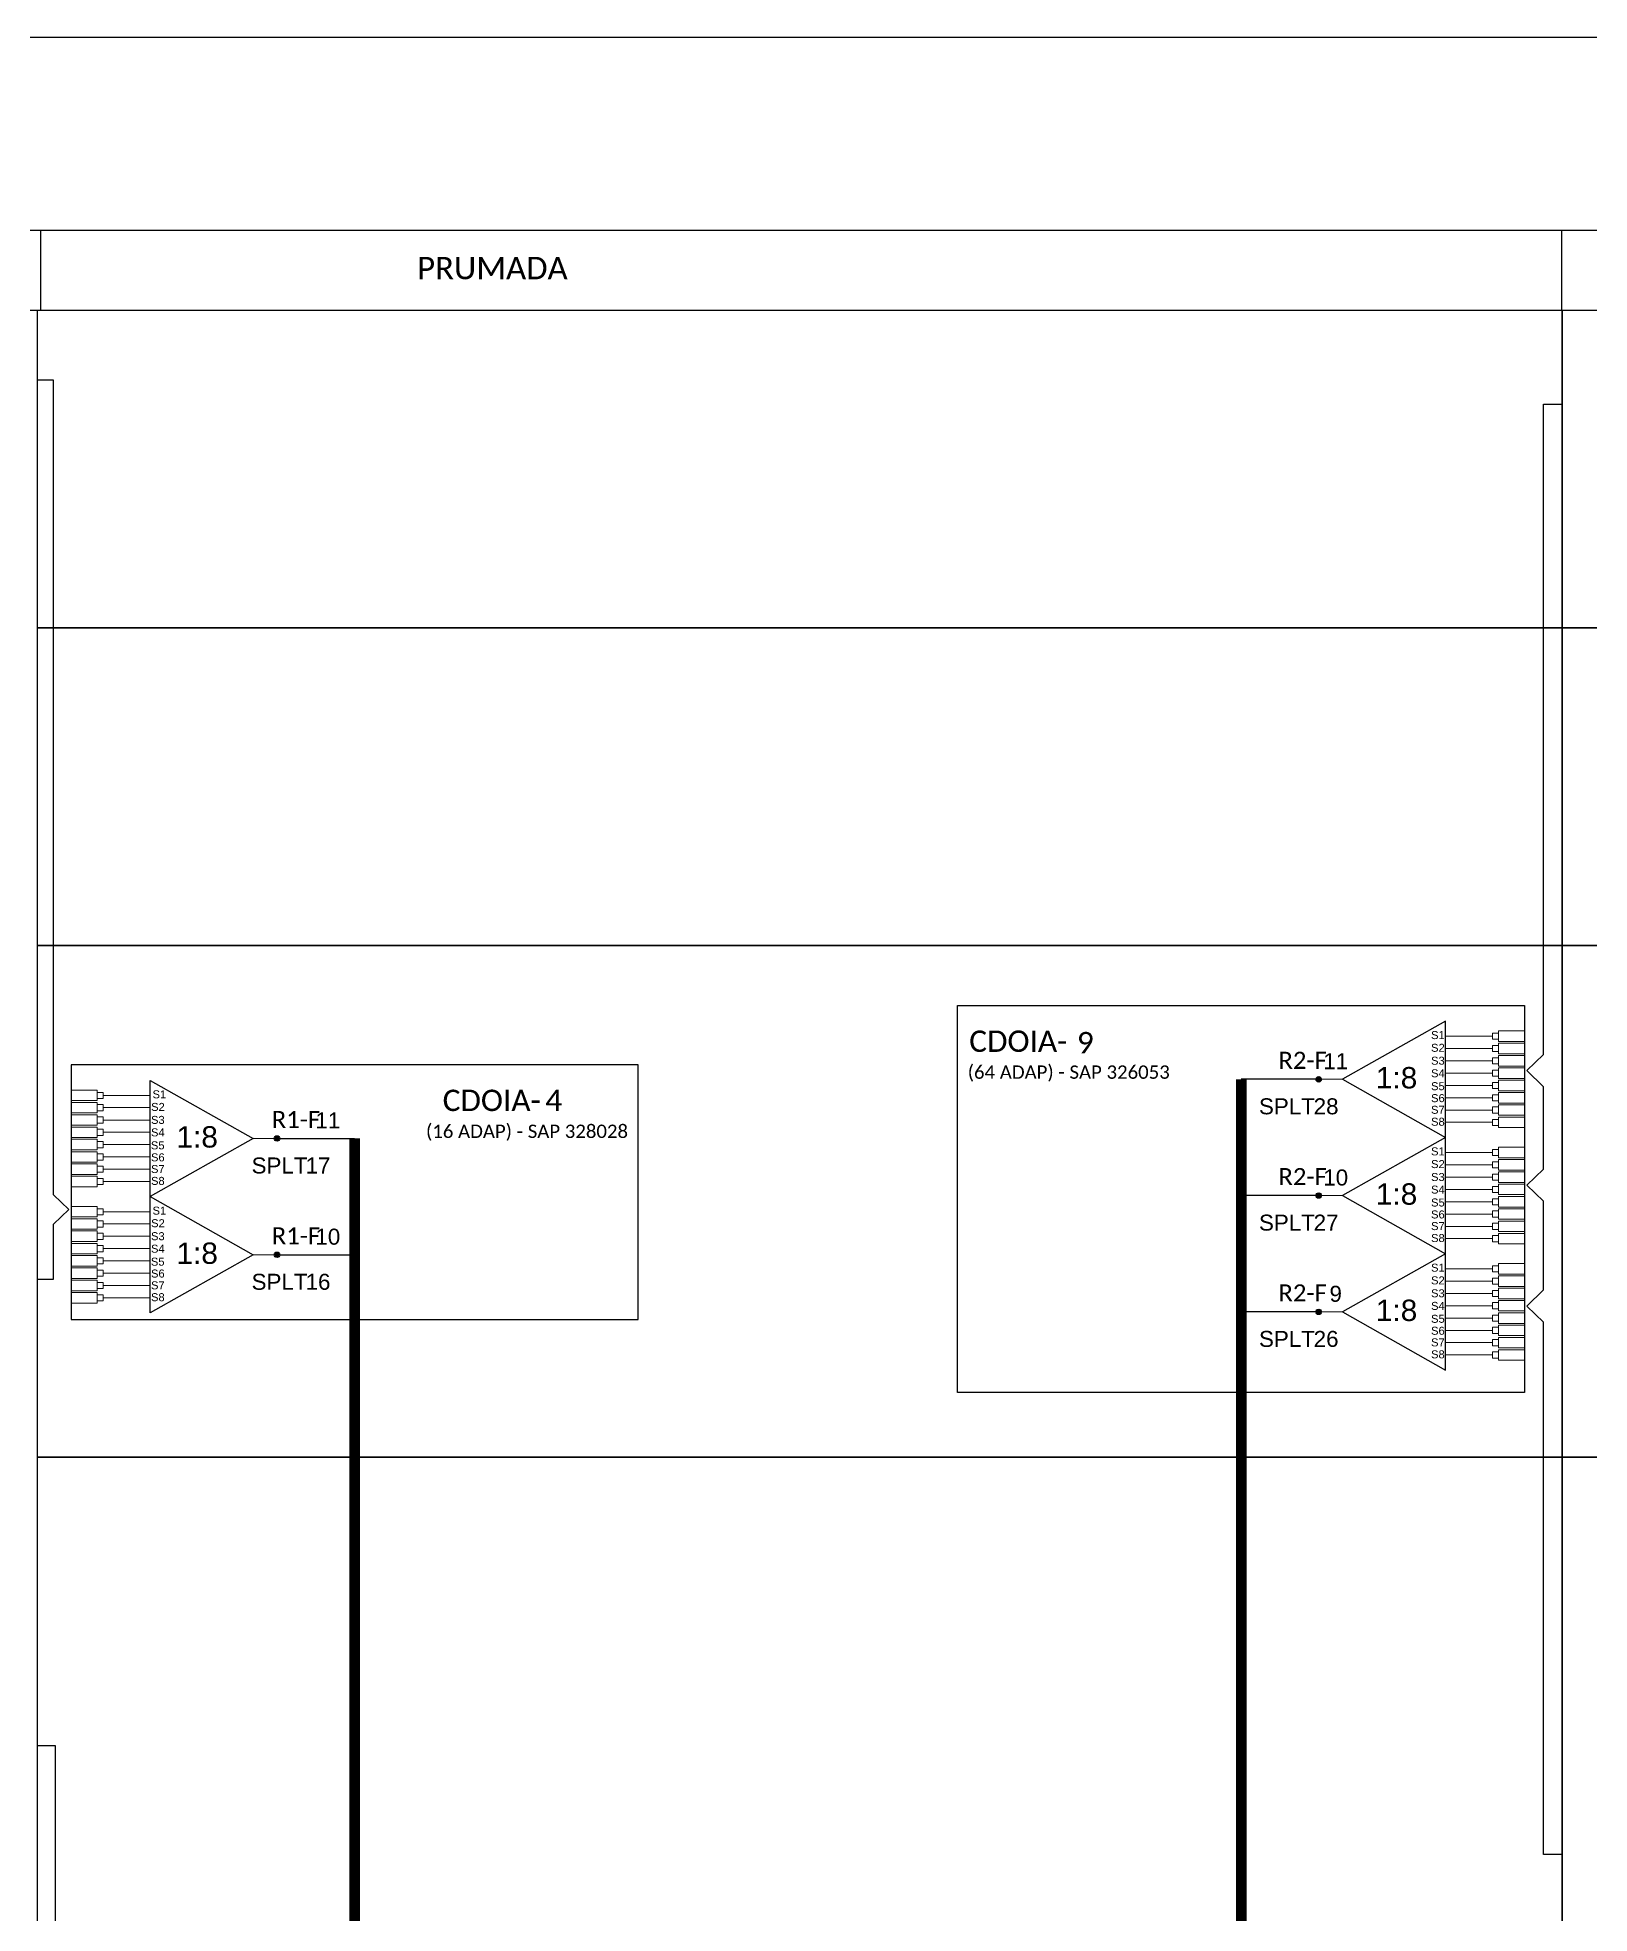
# Model space of a CAD drawing. Extents: x -89 to 2605, y 705 to 1299.
# Drawn here: x 1028 to 1156, y 1144.3 to 1299 of the extents above; entities that cross this region are included whole.
import ezdxf
from ezdxf.enums import TextEntityAlignment as Align

# ---------------------------------------------------------------- set-up
doc = ezdxf.new("R2010")
doc.units = 0
doc.styles.add('ARIAL', font='arial.ttf')
doc.styles.add('WMF-Calibri0', font='calibri.ttf')

# ---------------------------------------------------------------- blocks, each defined once
blk = doc.blocks.new('SPLT_1-8_SC-APC')
at = {"color": 1}
blk.add_lwpolyline([(-7.37, -2.1), (-17.04, -7.55), (-7.37, -13), (-7.37, -2.1)], dxfattribs=at)
at = {"color": 3, "lineweight": 0}
for points in [[(-2.99, -3.51), (-7.37, -3.51)], [(-2.41, -3.02), (-2.41, -4)], [(-2.41, -3.02), (0, -3.02)], [(-7.37, -4.66), (-2.99, -4.66)], [(-2.41, -4), (0, -4)], [(-2.41, -4.17), (-2.41, -5.16)], [(-2.41, -4.17), (0, -4.17)], [(-2.41, -5.16), (0, -5.16)], [(-7.37, -5.82), (-2.99, -5.82)], [(-7.37, -6.97), (-2.99, -6.97)], [(-2.41, -5.32), (-2.41, -6.31)], [(-2.41, -5.32), (0, -5.32)], [(-2.41, -6.31), (0, -6.31)], [(-2.41, -6.48), (-2.41, -7.46)], [(-2.41, -6.48), (0, -6.48)], [(-7.37, -8.12), (-2.99, -8.12)], [(-2.41, -7.46), (0, -7.46)], [(-2.41, -7.63), (-2.41, -8.62)], [(-2.41, -7.63), (0, -7.63)], [(-2.41, -8.62), (0, -8.62)], [(-2.41, -8.78), (-2.41, -9.77)], [(-2.41, -8.78), (0, -8.78)], [(-7.37, -9.28), (-2.99, -9.28)], [(-7.37, -10.43), (-2.99, -10.43)], [(-2.41, -9.77), (0, -9.77)], [(-2.41, -9.94), (-2.41, -10.92)], [(-2.41, -9.94), (0, -9.94)], [(-7.37, -11.58), (-2.99, -11.58)], [(-2.41, -10.92), (0, -10.92)], [(-2.41, -11.09), (-2.41, -12.08)], [(-2.41, -11.09), (0, -11.09)], [(-2.41, -12.08), (0, -12.08)]]:
    blk.add_lwpolyline(points, dxfattribs=at)
for points in [[(-2.99, -3.22), (-2.41, -3.22), (-2.41, -3.8), (-2.99, -3.8)], [(-2.99, -4.38), (-2.41, -4.38), (-2.41, -4.95), (-2.99, -4.95)], [(-2.99, -5.53), (-2.41, -5.53), (-2.41, -6.1), (-2.99, -6.1)], [(-2.99, -6.68), (-2.41, -6.68), (-2.41, -7.26), (-2.99, -7.26)], [(-2.99, -7.84), (-2.41, -7.84), (-2.41, -8.41), (-2.99, -8.41)], [(-2.99, -8.99), (-2.41, -8.99), (-2.41, -9.56), (-2.99, -9.56)], [(-2.99, -10.14), (-2.41, -10.14), (-2.41, -10.72), (-2.99, -10.72)], [(-2.99, -11.3), (-2.41, -11.3), (-2.41, -11.87), (-2.99, -11.87)]]:
    blk.add_lwpolyline(points, close=True, dxfattribs=at)
at = {"color": 1, "lineweight": 0}
blk.add_lwpolyline([(-17.04, -7.55), (-19.26, -7.55)], dxfattribs=at)
at = {"color": 1, "style": 'ARIAL'}
for s, height, p in [('S1', 0.75, (-8.74, -3.78)), ('S2', 0.75, (-8.74, -4.97)), ('1:8', 2, (-13.91, -8.4)), ('S3', 0.75, (-8.74, -6.18)), ('S4', 0.75, (-8.74, -7.36)), ('S5', 0.75, (-8.74, -8.57)), ('S6', 0.75, (-8.74, -9.69)), ('S7', 0.75, (-8.74, -10.78)), ('S8', 0.75, (-8.74, -11.9))]:
    blk.add_text(s, height=height, dxfattribs=at).set_placement(p)

msp = doc.modelspace()

# ---------------------------------------------------------------- hatches: boundary and pattern name
h = msp.add_hatch(color=3)
h.dxf.hatch_style = 1
edge = h.paths.add_edge_path()
edge.add_arc((1133.67, 1213.12), 0.226, 0, 360)
h = msp.add_hatch(color=3)
h.dxf.hatch_style = 1
edge = h.paths.add_edge_path()
edge.add_arc((1047.79, 1208.24), 0.226, 0, 360)
h = msp.add_hatch(color=3)
h.dxf.hatch_style = 1
edge = h.paths.add_edge_path()
edge.add_arc((1133.67, 1203.53), 0.226, 0, 360)
h = msp.add_hatch(color=3)
h.dxf.hatch_style = 1
edge = h.paths.add_edge_path()
edge.add_arc((1047.79, 1198.65), 0.226, 0, 360)
h = msp.add_hatch(color=3)
h.dxf.hatch_style = 1
edge = h.paths.add_edge_path()
edge.add_arc((1133.67, 1193.94), 0.226, 0, 360)

# ---------------------------------------------------------------- linework, layer by layer
for points in [[(1655.48, 1299.02), (816.91, 1299.02), (816.91, 705.02), (1655.48, 705.02), (1655.48, 1299.02)], [(1000.27, 1276.54), (1209.28, 1276.54), (1209.28, 1283.12), (1000.27, 1283.12), (1000.27, 1283.12), (1000.27, 1279.83)], [(1028.31, 1276.54), (1028.31, 1283.12)], [(1153.72, 1276.54), (1153.72, 1283.12)]]:
    msp.add_lwpolyline(points)
for points in [[(1028.04, 1276.54), (1153.73, 1276.54), (1153.73, 1250.35), (1028.04, 1250.35)], [(1153.73, 1276.54), (1162.99, 1276.54), (1162.99, 1250.35), (1153.73, 1250.35)], [(1028.04, 1250.35), (1153.73, 1250.35), (1153.73, 1224.15), (1028.04, 1224.15)], [(1153.73, 1250.35), (1162.99, 1250.35), (1162.99, 1224.15), (1153.73, 1224.15)], [(1028.04, 1224.15), (1153.73, 1224.15), (1153.73, 1181.96), (1028.04, 1181.96)], [(1153.73, 1224.15), (1162.99, 1224.15), (1162.99, 1181.96), (1153.73, 1181.96)], [(1028.04, 1181.96), (1153.73, 1181.96), (1153.73, 1140.18), (1028.04, 1140.18)], [(1153.73, 1181.96), (1162.99, 1181.96), (1162.99, 1140.18), (1153.73, 1140.18)]]:
    msp.add_lwpolyline(points, close=True)
at = {"color": 3}
for points in [[(1028.05, 1196.64), (1029.37, 1196.64), (1029.37, 1201.17), (1030.63, 1202.37), (1029.37, 1203.58), (1029.37, 1270.76), (1028.05, 1270.76)], [(1152.2, 1210.68), (1152.2, 1212.5), (1150.82, 1213.83), (1152.2, 1215.15), (1152.2, 1268.78), (1153.65, 1268.78)], [(1152.2, 1198.08), (1152.2, 1203.06), (1150.82, 1204.39), (1152.2, 1205.71), (1152.2, 1210.68), (1152.2, 1210.68)], [(1153.65, 1149.2), (1152.2, 1149.2), (1152.2, 1193.09), (1150.82, 1194.42), (1152.2, 1195.75), (1152.2, 1198.08)], [(1029.52, 1125.25), (1029.52, 1127.07), (1030.9, 1128.4), (1029.52, 1129.73), (1029.52, 1158.16), (1028.07, 1158.16)]]:
    msp.add_lwpolyline(points, dxfattribs=at)
at = {"color": 1}
for points in [[(1103.89, 1219.19), (1150.64, 1219.19), (1150.64, 1187.3), (1103.89, 1187.3)], [(1077.56, 1214.32), (1030.81, 1214.32), (1030.81, 1193.32), (1077.56, 1193.32)]]:
    msp.add_lwpolyline(points, close=True, dxfattribs=at)
for points in [[(1037.32, 1213.03), (1045.83, 1208.24), (1037.32, 1203.44), (1037.32, 1213.03)], [(1037.32, 1203.44), (1045.83, 1198.65), (1037.32, 1193.85), (1037.32, 1203.44)]]:
    msp.add_lwpolyline(points, dxfattribs=at)
at = {"color": 6, "const_width": 0.88}
msp.add_lwpolyline([(1127.28, 1213.12), (1127.27, 836.32)], dxfattribs=at)
at = {"color": 6}
for points in [[(1133.67, 1213.12), (1127.28, 1213.12)], [(1133.67, 1203.53), (1127.28, 1203.53)], [(1133.67, 1193.94), (1127.28, 1193.94)]]:
    msp.add_lwpolyline(points, dxfattribs=at)
at = {"color": 3, "lineweight": 0}
for points in [[(1032.96, 1212.22), (1030.84, 1212.22)], [(1032.96, 1211.36), (1030.84, 1211.36)], [(1032.96, 1212.22), (1032.96, 1211.36)], [(1033.47, 1211.79), (1037.32, 1211.79)], [(1032.96, 1211.21), (1030.84, 1211.21)], [(1032.96, 1210.34), (1030.84, 1210.34)], [(1032.96, 1210.19), (1030.84, 1210.19)], [(1032.96, 1211.21), (1032.96, 1210.34)], [(1032.96, 1210.19), (1032.96, 1209.33)], [(1037.32, 1210.78), (1033.47, 1210.78)], [(1037.32, 1209.76), (1033.47, 1209.76)], [(1032.96, 1209.33), (1030.84, 1209.33)], [(1032.96, 1209.18), (1030.84, 1209.18)], [(1032.96, 1208.31), (1030.84, 1208.31)], [(1032.96, 1208.17), (1030.84, 1208.17)], [(1032.96, 1209.18), (1032.96, 1208.31)], [(1032.96, 1208.17), (1032.96, 1207.3)], [(1037.32, 1208.75), (1033.47, 1208.75)], [(1032.96, 1207.3), (1030.84, 1207.3)], [(1032.96, 1207.15), (1030.84, 1207.15)], [(1032.96, 1207.15), (1032.96, 1206.28)], [(1037.32, 1207.73), (1033.47, 1207.73)], [(1037.32, 1206.72), (1033.47, 1206.72)], [(1032.96, 1206.28), (1030.84, 1206.28)], [(1032.96, 1206.14), (1030.84, 1206.14)], [(1032.96, 1205.27), (1030.84, 1205.27)], [(1032.96, 1205.12), (1030.84, 1205.12)], [(1032.96, 1206.14), (1032.96, 1205.27)], [(1032.96, 1205.12), (1032.96, 1204.25)], [(1037.32, 1205.7), (1033.47, 1205.7)], [(1032.96, 1204.25), (1030.84, 1204.25)], [(1037.32, 1204.69), (1033.47, 1204.69)], [(1032.96, 1202.63), (1030.84, 1202.63)], [(1032.96, 1202.63), (1032.96, 1201.77)], [(1033.47, 1202.2), (1037.32, 1202.2)], [(1032.96, 1201.77), (1030.84, 1201.77)], [(1032.96, 1201.62), (1030.84, 1201.62)], [(1032.96, 1200.75), (1030.84, 1200.75)], [(1032.96, 1200.61), (1030.84, 1200.61)], [(1032.96, 1201.62), (1032.96, 1200.75)], [(1032.96, 1200.61), (1032.96, 1199.74)], [(1037.32, 1201.19), (1033.47, 1201.19)], [(1032.96, 1199.74), (1030.84, 1199.74)], [(1032.96, 1199.59), (1030.84, 1199.59)], [(1032.96, 1199.59), (1032.96, 1198.72)], [(1037.32, 1200.17), (1033.47, 1200.17)], [(1037.32, 1199.16), (1033.47, 1199.16)], [(1032.96, 1198.72), (1030.84, 1198.72)], [(1032.96, 1198.58), (1030.84, 1198.58)], [(1032.96, 1197.71), (1030.84, 1197.71)], [(1032.96, 1197.56), (1030.84, 1197.56)], [(1032.96, 1198.58), (1032.96, 1197.71)], [(1032.96, 1197.56), (1032.96, 1196.69)], [(1037.32, 1198.14), (1033.47, 1198.14)], [(1032.96, 1196.69), (1030.84, 1196.69)], [(1032.96, 1196.55), (1030.84, 1196.55)], [(1032.96, 1196.55), (1032.96, 1195.68)], [(1037.32, 1197.13), (1033.47, 1197.13)], [(1037.32, 1196.11), (1033.47, 1196.11)], [(1032.96, 1195.68), (1030.84, 1195.68)], [(1032.96, 1195.53), (1030.84, 1195.53)], [(1032.96, 1194.66), (1030.84, 1194.66)], [(1032.96, 1195.53), (1032.96, 1194.66)], [(1037.32, 1195.1), (1033.47, 1195.1)]]:
    msp.add_lwpolyline(points, dxfattribs=at)
for points in [[(1033.47, 1212.04), (1032.96, 1212.04), (1032.96, 1211.54), (1033.47, 1211.54)], [(1033.47, 1211.03), (1032.96, 1211.03), (1032.96, 1210.52), (1033.47, 1210.52)], [(1033.47, 1210.01), (1032.96, 1210.01), (1032.96, 1209.51), (1033.47, 1209.51)], [(1033.47, 1209), (1032.96, 1209), (1032.96, 1208.49), (1033.47, 1208.49)], [(1033.47, 1207.98), (1032.96, 1207.98), (1032.96, 1207.48), (1033.47, 1207.48)], [(1033.47, 1206.97), (1032.96, 1206.97), (1032.96, 1206.46), (1033.47, 1206.46)], [(1033.47, 1205.95), (1032.96, 1205.95), (1032.96, 1205.45), (1033.47, 1205.45)], [(1033.47, 1204.94), (1032.96, 1204.94), (1032.96, 1204.44), (1033.47, 1204.44)], [(1033.47, 1202.45), (1032.96, 1202.45), (1032.96, 1201.95), (1033.47, 1201.95)], [(1033.47, 1201.44), (1032.96, 1201.44), (1032.96, 1200.93), (1033.47, 1200.93)], [(1033.47, 1200.42), (1032.96, 1200.42), (1032.96, 1199.92), (1033.47, 1199.92)], [(1033.47, 1199.41), (1032.96, 1199.41), (1032.96, 1198.9), (1033.47, 1198.9)], [(1033.47, 1198.39), (1032.96, 1198.39), (1032.96, 1197.89), (1033.47, 1197.89)], [(1033.47, 1197.38), (1032.96, 1197.38), (1032.96, 1196.88), (1033.47, 1196.88)], [(1033.47, 1196.36), (1032.96, 1196.36), (1032.96, 1195.86), (1033.47, 1195.86)], [(1033.47, 1195.35), (1032.96, 1195.35), (1032.96, 1194.85), (1033.47, 1194.85)]]:
    msp.add_lwpolyline(points, close=True, dxfattribs=at)
at = {"color": 1, "lineweight": 0}
for points in [[(1045.83, 1208.24), (1047.79, 1208.24)], [(1045.83, 1198.65), (1047.79, 1198.65)]]:
    msp.add_lwpolyline(points, dxfattribs=at)
at = {"color": 5}
for points in [[(1047.79, 1208.24), (1054.18, 1208.24)], [(1047.79, 1198.65), (1054.18, 1198.65)]]:
    msp.add_lwpolyline(points, dxfattribs=at)
at = {"color": 5, "const_width": 0.88}
msp.add_lwpolyline([(1054.18, 1208.24), (1054.18, 851.36), (1111.26, 851.36), (1111.26, 836.32)], dxfattribs=at)
at = {"color": 3}
for centre in [(1133.67, 1213.12), (1047.79, 1208.24), (1133.67, 1203.53), (1047.79, 1198.65), (1133.67, 1193.94)]:
    msp.add_circle(centre, 0.226, dxfattribs=at)

# ---------------------------------------------------------------- block references
at = {"color": 3, "xscale": 0.8799999999999999, "yscale": 0.8799999999999999, "zscale": 0.8799999999999999}
for p in [(1150.62, 1219.76), (1150.62, 1210.17), (1150.62, 1200.58)]:
    msp.add_blockref('SPLT_1-8_SC-APC', p, dxfattribs=at)

# ---------------------------------------------------------------- texts
at = {"style": 'WMF-Calibri0'}
msp.add_text('PRUMADA', height=1.84, dxfattribs=at).set_placement((1059.34, 1279.09))
at = {"color": 1}
for s, height, style, p in [('CDOIA-', 1.76, 'WMF-Calibri0', (1104.86, 1215.38)), ('S1', 0.66, 'ARIAL', (1037.53, 1211.55)), ('CDOIA-', 1.76, 'WMF-Calibri0', (1061.45, 1210.5)), ('S3', 0.66, 'ARIAL', (1037.4, 1209.44)), ('S2', 0.66, 'ARIAL', (1037.41, 1210.51)), ('S4', 0.66, 'ARIAL', (1037.4, 1208.41)), ('1:8', 1.76, 'ARIAL', (1039.5, 1207.49)), ('S5', 0.66, 'ARIAL', (1037.39, 1207.34)), ('S6', 0.66, 'ARIAL', (1037.4, 1206.35)), ('S7', 0.66, 'ARIAL', (1037.4, 1205.39)), ('S8', 0.66, 'ARIAL', (1037.4, 1204.41)), ('S1', 0.66, 'ARIAL', (1037.53, 1201.96)), ('S3', 0.66, 'ARIAL', (1037.4, 1199.85)), ('S2', 0.66, 'ARIAL', (1037.41, 1200.92)), ('S4', 0.66, 'ARIAL', (1037.4, 1198.82)), ('1:8', 1.76, 'ARIAL', (1039.5, 1197.9)), ('S5', 0.66, 'ARIAL', (1037.39, 1197.75)), ('S6', 0.66, 'ARIAL', (1037.4, 1196.77)), ('S7', 0.66, 'ARIAL', (1037.4, 1195.8)), ('S8', 0.66, 'ARIAL', (1037.4, 1194.82))]:
    msp.add_text(s, height=height, dxfattribs=dict(at, style=style)).set_placement(p)
at = {"color": 7, "style": 'WMF-Calibri0'}
for s, p in [('9', (1113.73, 1215.26)), ('4', (1069.91, 1210.5))]:
    msp.add_text(s, height=1.76, dxfattribs=at).set_placement(p)
at = {"color": 1, "style": 'WMF-Calibri0'}
for s, p in [('(64 ADAP) - SAP 326053', (1113.06, 1213.16)), ('(16 ADAP) - SAP 328028', (1068.4, 1208.28))]:
    msp.add_text(s, height=1.1, dxfattribs=at).set_placement(p, align=Align.CENTER)
at = {"color": 6, "style": 'WMF-Calibri0'}
for p in [(1130.35, 1213.98), (1130.35, 1204.39), (1130.35, 1194.8)]:
    msp.add_text('R2-F', height=1.408, dxfattribs=at).set_placement(p)
at = {"color": 6, "style": 'ARIAL'}
for s, p in [('11', (1135.07, 1213.95)), ('10', (1135.07, 1204.36)), ('9', (1135.07, 1194.77))]:
    msp.add_text(s, height=1.32, dxfattribs=at).set_placement(p, align=Align.CENTER)
at = {"color": 7, "style": 'ARIAL'}
for s, p in [('SPLT', (1131.05, 1210.23)), ('28', (1134.28, 1210.23)), ('SPLT', (1048, 1205.35)), ('17', (1051.17, 1205.35)), ('SPLT', (1131.05, 1200.64)), ('27', (1134.28, 1200.64)), ('SPLT', (1048, 1195.76)), ('16', (1051.17, 1195.76)), ('SPLT', (1131.05, 1191.05)), ('26', (1134.28, 1191.05))]:
    msp.add_text(s, height=1.32, dxfattribs=at).set_placement(p, align=Align.CENTER)
at = {"color": 5, "style": 'WMF-Calibri0'}
for p in [(1047.36, 1209.1), (1047.36, 1199.51)]:
    msp.add_text('R1-F', height=1.408, dxfattribs=at).set_placement(p)
at = {"color": 5, "style": 'ARIAL'}
for s, p in [('11', (1051.98, 1209.07)), ('10', (1051.98, 1199.48))]:
    msp.add_text(s, height=1.32, dxfattribs=at).set_placement(p, align=Align.CENTER)

doc.saveas('drawing.dxf')
